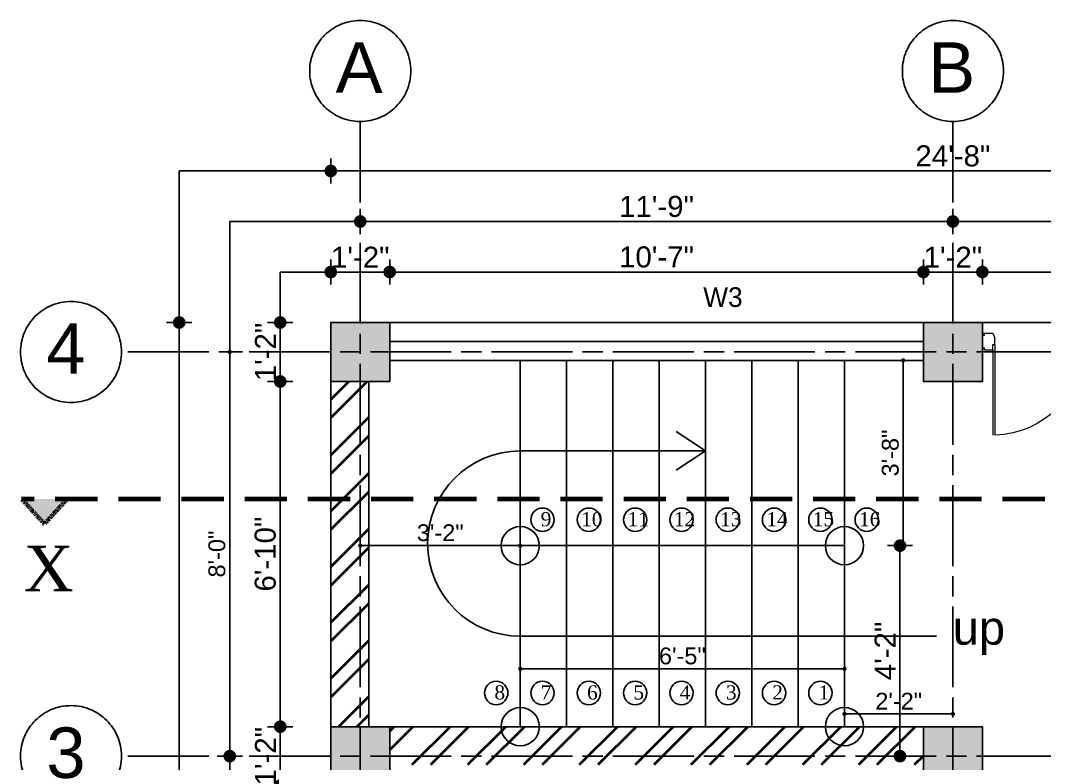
# Model space of a CAD drawing. Header units: inches. Extents: x 115570 to 265311, y 61168 to 314550.
# Drawn here: x 150193.1 to 150436.3, y 81397.9 to 81574.4 of the extents above; entities that cross this region are included whole.
import ezdxf

# ---------------------------------------------------------------- set-up
doc = ezdxf.new("R2010")
doc.units = ezdxf.units.IN
doc.header["$MEASUREMENT"] = 0
for name, pattern in [('ACAD_ISO08W100', [36, 24, -3, 6, -3]), ('CHAIN', [0.3543, 0.2362, -0.0295, 0.0591, -0.0295]), ('DASHED', [0.75, 0.5, -0.25])]:
    doc.linetypes.add(name, pattern=pattern)
doc.layers.get('0').update_dxf_attribs({"lineweight": 25})
for name, color, linetype, lineweight in [('0 wall', 7, 'Continuous', 40), ('hatch', 9, 'Continuous', 9), ('Section Line (ISO)', 7, 'CHAIN', 70)]:
    doc.layers.add(name, color=color, linetype=linetype, lineweight=lineweight)
doc.layers.add('0_center line', color=4, linetype='ACAD_ISO08W100', transparency=0.5)
doc.layers.add('doors and windows', color=240, linetype='Continuous')
doc.styles.add('arial.', font='arial.ttf')
doc.styles.add('bimal', font='comic.ttf')
doc.styles.get("Standard").update_dxf_attribs({"font": 'arial.ttf'})
doc.dimstyles.new('boundary wall dimension line', dxfattribs={"dimscale": 0, "dimtxt": 4, "dimasz": 1, "dimexe": 0.5, "dimexo": 3, "dimgap": 1, "dimtad": 1, "dimdec": 0, "dimrnd": 0.25, "dimzin": 3, "dimdsep": 46, "dimlunit": 4, "dimtxsty": 'arial.', "dimblk": 'DOT', "dimcen": 3, "dimdle": 6, "dimclrd": 4, "dimclre": 256, "dimclrt": 7, "dimazin": 0, "dimtfac": 1, "dimtdec": 0, "dimtix": 1, "dimtmove": 2, "dimatfit": 3, "dimfxl": 3, "dimfxlon": 1, "dimtolj": 1, "dimtzin": 0, "dimlwd": -1, "dimlwe": -1, "dimarcsym": 0})
doc.dimstyles.new('interior dimension', dxfattribs={"dimscale": 0, "dimtxt": 5, "dimasz": 3, "dimexe": 3, "dimexo": 3, "dimgap": 1, "dimtad": 1, "dimdec": 0, "dimrnd": 0.25, "dimzin": 3, "dimdsep": 46, "dimlunit": 4, "dimtxsty": 'arial.', "dimblk": 'DOT', "dimcen": 3, "dimdle": 6, "dimclrd": 4, "dimclre": 256, "dimclrt": 7, "dimazin": 0, "dimtfac": 1, "dimtdec": 0, "dimtix": 1, "dimtmove": 2, "dimatfit": 3, "dimfxl": 3, "dimfxlon": 1, "dimtolj": 1, "dimtzin": 0, "dimlwd": -1, "dimlwe": -1, "dimarcsym": 0})
pattern_1 = [(45, (43013.2385, 46726.909), (-6.6291261, 6.6291261), []), (45, (43017.658, 46726.909), (-6.6291261, 6.6291261), [])]

# ---------------------------------------------------------------- blocks, each defined once
blk = doc.blocks.new('main door (GF)')
at = {"layer": 'hatch', "color": 8, "transparency": 33554687, "extrusion": (0, 0, -1)}
for p, q in [((1199.59, 1872.15), (1199.59, 1892.4)), ((1200.09, 1870.9), (1200.09, 1892.39)), ((1242.09, 1870.9), (1242.09, 1892.39)), ((1242.59, 1872.15), (1242.59, 1892.4)), ((1197.09, 1868.15), (1197.09, 1872.15)), ((1197.09, 1871.65), (1197.59, 1871.65)), ((1197.59, 1872.15), (1199.59, 1872.15)), ((1197.59, 1872.15), (1197.59, 1871.65)), ((1199.59, 1872.15), (1199.59, 1870.9)), ((1199.59, 1870.9), (1200.09, 1870.9)), ((1200.09, 1870.9), (1200.09, 1869.4)), ((1242.09, 1870.9), (1242.09, 1869.4)), ((1242.59, 1870.9), (1242.09, 1870.9)), ((1244.59, 1872.15), (1242.59, 1872.15)), ((1242.59, 1872.15), (1242.59, 1870.9)), ((1244.59, 1872.15), (1244.59, 1871.65)), ((1245.09, 1871.65), (1244.59, 1871.65)), ((1245.09, 1872.15), (1245.09, 1868.15)), ((1245.09, 1868.15), (1245.09, 1872.15)), ((1197.09, 1868.65), (1197.59, 1868.65)), ((1197.09, 1868.15), (1199.59, 1868.15)), ((1197.59, 1868.65), (1197.59, 1868.15)), ((1199.59, 1868.15), (1200.09, 1869.4)), ((1242.59, 1868.15), (1242.09, 1869.4)), ((1245.09, 1868.15), (1242.59, 1868.15)), ((1244.59, 1868.65), (1244.59, 1868.15)), ((1245.09, 1868.65), (1244.59, 1868.65))]:
    blk.add_line(p, q, dxfattribs=at)
at = {"layer": 'hatch', "color": 8, "transparency": 33554687}
for centre, start, end in [((1199.59, 1870.9), 0.0003, 88.6671), ((1242.59, 1870.9), 91.3329, 179.9997)]:
    blk.add_arc(centre, 21.5, start, end, dxfattribs=at)
blk = doc.blocks.new('_Dot')
at = {"color": 0, "linetype": 'ByBlock', "lineweight": -2}
blk.add_line((-0.5, 0), (-1, 0), dxfattribs=at)
at = {"color": 0, "linetype": 'ByBlock', "const_width": 0.5}
blk.add_lwpolyline([(-0.25, 0, 1), (0.25, 0, 1)], format="xyb", close=True, dxfattribs=at)
blk = doc.blocks.new('*D330')
at = {"transparency": 16777216}
for p, q in [((150399, 81449.61), (150405, 81449.61)), ((150399, 81399.61), (150405, 81399.61))]:
    blk.add_line(p, q, dxfattribs=at)
at = {"color": 4, "transparency": 16777216}
blk.add_line((150402, 81402.61), (150402, 81446.61), dxfattribs=at)
at = {"layer": 'Defpoints', "color": 0, "transparency": 16777216}
for p in [(150388.81, 81449.61), (150402, 81449.61), (150388.81, 81399.61)]:
    blk.add_point(p, dxfattribs=at)
at = {"color": 4, "transparency": 16777216, "xscale": 3, "yscale": 3, "zscale": 3}
for p, rotation in [((150402, 81449.61), 90), ((150402, 81399.61), 270)]:
    blk.add_blockref('_Dot', p, dxfattribs=dict(at, rotation=rotation))
at = {"color": 7, "transparency": 16777216, "insert": (150398.49, 81424.61), "char_height": 5, "attachment_point": 5, "rotation": 90, "style": 'arial.'}
blk.add_mtext('\\A1;4\'-2"', dxfattribs=at)
blk = doc.blocks.new('*D363')
at = {"transparency": 16777216}
for p, q in [((150421.56, 81511.61), (150421.56, 81517.61)), ((150469.56, 81511.61), (150469.56, 81517.61))]:
    blk.add_line(p, q, dxfattribs=at)
at = {"color": 4, "transparency": 16777216}
blk.add_line((150466.56, 81514.61), (150424.56, 81514.61), dxfattribs=at)
at = {"layer": 'Defpoints', "color": 0, "transparency": 16777216}
for p in [(150421.56, 81514.61), (150421.56, 81502.61), (150469.56, 81502.61)]:
    blk.add_point(p, dxfattribs=at)
at = {"color": 4, "transparency": 16777216, "xscale": 3, "yscale": 3, "zscale": 3, "rotation": 180}
blk.add_blockref('_Dot', (150421.56, 81514.61), dxfattribs=at)
at = {"color": 4, "transparency": 16777216, "xscale": 3, "yscale": 3, "zscale": 3}
blk.add_blockref('_Dot', (150469.56, 81514.61), dxfattribs=at)
at = {"color": 7, "transparency": 16777216, "insert": (150445.56, 81518.16), "char_height": 5, "attachment_point": 5, "style": 'arial.'}
blk.add_mtext('\\A1;4\'-0"', dxfattribs=at)
blk = doc.blocks.new('*D364')
at = {"transparency": 16777216}
for p, q in [((150407.56, 81511.61), (150407.56, 81517.61)), ((150421.56, 81511.61), (150421.56, 81517.61))]:
    blk.add_line(p, q, dxfattribs=at)
at = {"color": 4, "transparency": 16777216}
for p, q in [((150404.56, 81514.61), (150401.56, 81514.61)), ((150421.56, 81514.61), (150407.56, 81514.61)), ((150424.56, 81514.61), (150427.56, 81514.61))]:
    blk.add_line(p, q, dxfattribs=at)
at = {"layer": 'Defpoints', "color": 0, "transparency": 16777216}
for p in [(150407.56, 81514.61), (150407.56, 81502.61), (150421.56, 81502.61)]:
    blk.add_point(p, dxfattribs=at)
at = {"color": 4, "transparency": 16777216, "xscale": 3, "yscale": 3, "zscale": 3}
blk.add_blockref('_Dot', (150407.56, 81514.61), dxfattribs=at)
at = {"color": 4, "transparency": 16777216, "xscale": 3, "yscale": 3, "zscale": 3, "rotation": 180}
blk.add_blockref('_Dot', (150421.56, 81514.61), dxfattribs=at)
at = {"color": 7, "transparency": 16777216, "insert": (150414.56, 81518.12), "char_height": 5, "attachment_point": 5, "style": 'arial.'}
blk.add_mtext('\\A1;1\'-2"', dxfattribs=at)
blk = doc.blocks.new('*D365')
at = {"transparency": 16777216}
for p, q in [((150280.81, 81511.61), (150280.81, 81517.61)), ((150407.56, 81511.61), (150407.56, 81517.61))]:
    blk.add_line(p, q, dxfattribs=at)
at = {"color": 4, "transparency": 16777216}
blk.add_line((150404.56, 81514.61), (150283.81, 81514.61), dxfattribs=at)
at = {"layer": 'Defpoints', "color": 0, "transparency": 16777216}
for p in [(150280.81, 81514.61), (150280.81, 81502.61), (150407.56, 81502.61)]:
    blk.add_point(p, dxfattribs=at)
at = {"color": 4, "transparency": 16777216, "xscale": 3, "yscale": 3, "zscale": 3, "rotation": 180}
blk.add_blockref('_Dot', (150280.81, 81514.61), dxfattribs=at)
at = {"color": 4, "transparency": 16777216, "xscale": 3, "yscale": 3, "zscale": 3}
blk.add_blockref('_Dot', (150407.56, 81514.61), dxfattribs=at)
at = {"color": 7, "transparency": 16777216, "insert": (150344.18, 81518.16), "char_height": 5, "attachment_point": 5, "style": 'arial.'}
blk.add_mtext('\\A1;10\'-7"', dxfattribs=at)
blk = doc.blocks.new('*D366')
at = {"transparency": 16777216}
for p, q in [((150266.81, 81511.61), (150266.81, 81517.61)), ((150280.81, 81511.61), (150280.81, 81517.61))]:
    blk.add_line(p, q, dxfattribs=at)
at = {"color": 4, "transparency": 16777216}
for p, q in [((150263.81, 81514.61), (150260.81, 81514.61)), ((150280.81, 81514.61), (150266.81, 81514.61)), ((150283.81, 81514.61), (150286.81, 81514.61))]:
    blk.add_line(p, q, dxfattribs=at)
at = {"layer": 'Defpoints', "color": 0, "transparency": 16777216}
for p in [(150266.81, 81514.61), (150266.81, 81502.61), (150280.81, 81502.61)]:
    blk.add_point(p, dxfattribs=at)
at = {"color": 4, "transparency": 16777216, "xscale": 3, "yscale": 3, "zscale": 3}
blk.add_blockref('_Dot', (150266.81, 81514.61), dxfattribs=at)
at = {"color": 4, "transparency": 16777216, "xscale": 3, "yscale": 3, "zscale": 3, "rotation": 180}
blk.add_blockref('_Dot', (150280.81, 81514.61), dxfattribs=at)
at = {"color": 7, "transparency": 16777216, "insert": (150273.81, 81518.12), "char_height": 5, "attachment_point": 5, "style": 'arial.'}
blk.add_mtext('\\A1;1\'-2"', dxfattribs=at)
blk = doc.blocks.new('*D367')
at = {"transparency": 16777216}
for p, q in [((150414.56, 81523.61), (150414.56, 81529.61)), ((150555.31, 81523.61), (150555.31, 81529.61))]:
    blk.add_line(p, q, dxfattribs=at)
at = {"color": 4, "transparency": 16777216}
blk.add_line((150552.31, 81526.61), (150417.56, 81526.61), dxfattribs=at)
at = {"layer": 'Defpoints', "color": 0, "transparency": 16777216}
for p in [(150414.56, 81526.61), (150414.56, 81502.61), (150555.31, 81502.61)]:
    blk.add_point(p, dxfattribs=at)
at = {"color": 4, "transparency": 16777216, "xscale": 3, "yscale": 3, "zscale": 3, "rotation": 180}
blk.add_blockref('_Dot', (150414.56, 81526.61), dxfattribs=at)
at = {"color": 4, "transparency": 16777216, "xscale": 3, "yscale": 3, "zscale": 3}
blk.add_blockref('_Dot', (150555.31, 81526.61), dxfattribs=at)
at = {"color": 7, "transparency": 16777216, "insert": (150484.93, 81530.16), "char_height": 5, "attachment_point": 5, "style": 'arial.'}
blk.add_mtext('\\A1;11\'-9"', dxfattribs=at)
blk = doc.blocks.new('*D368')
at = {"transparency": 16777216}
for p, q in [((150273.81, 81523.61), (150273.81, 81529.61)), ((150414.56, 81523.61), (150414.56, 81529.61))]:
    blk.add_line(p, q, dxfattribs=at)
at = {"color": 4, "transparency": 16777216}
blk.add_line((150411.56, 81526.61), (150276.81, 81526.61), dxfattribs=at)
at = {"layer": 'Defpoints', "color": 0, "transparency": 16777216}
for p in [(150273.81, 81526.61), (150273.81, 81502.61), (150414.56, 81502.61)]:
    blk.add_point(p, dxfattribs=at)
at = {"color": 4, "transparency": 16777216, "xscale": 3, "yscale": 3, "zscale": 3, "rotation": 180}
blk.add_blockref('_Dot', (150273.81, 81526.61), dxfattribs=at)
at = {"color": 4, "transparency": 16777216, "xscale": 3, "yscale": 3, "zscale": 3}
blk.add_blockref('_Dot', (150414.56, 81526.61), dxfattribs=at)
at = {"color": 7, "transparency": 16777216, "insert": (150344.18, 81530.16), "char_height": 5, "attachment_point": 5, "style": 'arial.'}
blk.add_mtext('\\A1;11\'-9"', dxfattribs=at)
blk = doc.blocks.new('*D369')
at = {"transparency": 16777216}
for p, q in [((150266.81, 81535.61), (150266.81, 81541.61)), ((150562.31, 81535.61), (150562.31, 81541.61))]:
    blk.add_line(p, q, dxfattribs=at)
at = {"color": 4, "transparency": 16777216}
blk.add_line((150559.31, 81538.61), (150269.81, 81538.61), dxfattribs=at)
at = {"layer": 'Defpoints', "color": 0, "transparency": 16777216}
for p in [(150266.81, 81538.61), (150266.81, 81502.61), (150562.31, 81502.61)]:
    blk.add_point(p, dxfattribs=at)
at = {"color": 4, "transparency": 16777216, "xscale": 3, "yscale": 3, "zscale": 3, "rotation": 180}
blk.add_blockref('_Dot', (150266.81, 81538.61), dxfattribs=at)
at = {"color": 4, "transparency": 16777216, "xscale": 3, "yscale": 3, "zscale": 3}
blk.add_blockref('_Dot', (150562.31, 81538.61), dxfattribs=at)
at = {"color": 7, "transparency": 16777216, "insert": (150414.56, 81542.16), "char_height": 5, "attachment_point": 5, "style": 'arial.'}
blk.add_mtext('\\A1;24\'-8"', dxfattribs=at)
blk = doc.blocks.new('*D370')
at = {"color": 4, "transparency": 16777216}
for p, q in [((150254.81, 81505.61), (150254.81, 81508.61)), ((150254.81, 81502.61), (150254.81, 81488.61)), ((150254.81, 81485.61), (150254.81, 81482.61))]:
    blk.add_line(p, q, dxfattribs=at)
at = {"transparency": 16777216}
for p, q in [((150257.81, 81502.61), (150251.81, 81502.61)), ((150257.81, 81488.61), (150251.81, 81488.61))]:
    blk.add_line(p, q, dxfattribs=at)
at = {"layer": 'Defpoints', "color": 0, "transparency": 16777216}
for p in [(150266.81, 81502.61), (150254.81, 81488.61), (150266.81, 81488.61)]:
    blk.add_point(p, dxfattribs=at)
at = {"color": 4, "transparency": 16777216, "xscale": 3, "yscale": 3, "zscale": 3}
for p, rotation in [((150254.81, 81502.61), 270), ((150254.81, 81488.61), 90)]:
    blk.add_blockref('_Dot', p, dxfattribs=dict(at, rotation=rotation))
at = {"color": 7, "transparency": 16777216, "insert": (150251.3, 81495.61), "char_height": 5, "attachment_point": 5, "rotation": 90, "style": 'arial.'}
blk.add_mtext('\\A1;1\'-2"', dxfattribs=at)
blk = doc.blocks.new('*D371')
at = {"transparency": 16777216}
for p, q in [((150257.81, 81488.61), (150251.81, 81488.61)), ((150257.81, 81406.61), (150251.81, 81406.61))]:
    blk.add_line(p, q, dxfattribs=at)
at = {"color": 4, "transparency": 16777216}
blk.add_line((150254.81, 81485.61), (150254.81, 81409.61), dxfattribs=at)
at = {"layer": 'Defpoints', "color": 0, "transparency": 16777216}
for p in [(150266.81, 81488.61), (150254.81, 81406.61), (150266.81, 81406.61)]:
    blk.add_point(p, dxfattribs=at)
at = {"color": 4, "transparency": 16777216, "xscale": 3, "yscale": 3, "zscale": 3}
for p, rotation in [((150254.81, 81488.61), 90), ((150254.81, 81406.61), 270)]:
    blk.add_blockref('_Dot', p, dxfattribs=dict(at, rotation=rotation))
at = {"color": 7, "transparency": 16777216, "insert": (150251.26, 81447.61), "char_height": 5, "attachment_point": 5, "rotation": 90, "style": 'arial.'}
blk.add_mtext('\\A1;6\'-10"', dxfattribs=at)
blk = doc.blocks.new('*D372')
at = {"color": 4, "transparency": 16777216}
for p, q in [((150254.81, 81409.61), (150254.81, 81412.61)), ((150254.81, 81406.61), (150254.81, 81392.61)), ((150254.81, 81389.61), (150254.81, 81386.61))]:
    blk.add_line(p, q, dxfattribs=at)
at = {"transparency": 16777216}
for p, q in [((150257.81, 81406.61), (150251.81, 81406.61)), ((150257.81, 81392.61), (150251.81, 81392.61))]:
    blk.add_line(p, q, dxfattribs=at)
at = {"layer": 'Defpoints', "color": 0, "transparency": 16777216}
for p in [(150266.81, 81406.61), (150254.81, 81392.61), (150266.81, 81392.61)]:
    blk.add_point(p, dxfattribs=at)
at = {"color": 4, "transparency": 16777216, "xscale": 3, "yscale": 3, "zscale": 3}
for p, rotation in [((150254.81, 81406.61), 270), ((150254.81, 81392.61), 90)]:
    blk.add_blockref('_Dot', p, dxfattribs=dict(at, rotation=rotation))
at = {"color": 7, "transparency": 16777216, "insert": (150251.3, 81399.61), "char_height": 5, "attachment_point": 5, "rotation": 90, "style": 'arial.'}
blk.add_mtext('\\A1;1\'-2"', dxfattribs=at)
blk = doc.blocks.new('*D378')
at = {"transparency": 16777216}
for p, q in [((150245.81, 81399.61), (150239.81, 81399.61)), ((150245.81, 81303.61), (150239.81, 81303.61))]:
    blk.add_line(p, q, dxfattribs=at)
at = {"color": 4, "transparency": 16777216}
blk.add_line((150242.81, 81306.61), (150242.81, 81396.61), dxfattribs=at)
at = {"layer": 'Defpoints', "color": 0, "transparency": 16777216}
for p in [(150242.81, 81399.61), (150266.81, 81399.61), (150266.81, 81303.61)]:
    blk.add_point(p, dxfattribs=at)
at = {"color": 4, "transparency": 16777216, "xscale": 3, "yscale": 3, "zscale": 3}
for p, rotation in [((150242.81, 81399.61), 90), ((150242.81, 81303.61), 270)]:
    blk.add_blockref('_Dot', p, dxfattribs=dict(at, rotation=rotation))
at = {"color": 7, "transparency": 16777216, "insert": (150239.26, 81351.61), "char_height": 5, "attachment_point": 5, "rotation": 90, "style": 'arial.'}
blk.add_mtext('\\A1;8\'-0"', dxfattribs=at)
blk = doc.blocks.new('*D379')
at = {"transparency": 16777216}
for p, q in [((150233.81, 81502.61), (150227.81, 81502.61)), ((150233.81, 81173.28), (150227.81, 81173.28))]:
    blk.add_line(p, q, dxfattribs=at)
at = {"color": 4, "transparency": 16777216}
blk.add_line((150230.81, 81499.61), (150230.81, 81176.28), dxfattribs=at)
at = {"layer": 'Defpoints', "color": 0, "transparency": 16777216}
for p in [(150266.81, 81502.61), (150230.81, 81173.28), (150266.81, 81173.28)]:
    blk.add_point(p, dxfattribs=at)
at = {"color": 4, "transparency": 16777216, "xscale": 3, "yscale": 3, "zscale": 3}
for p, rotation in [((150230.81, 81502.61), 90), ((150230.81, 81173.28), 270)]:
    blk.add_blockref('_Dot', p, dxfattribs=dict(at, rotation=rotation))
at = {"color": 7, "transparency": 16777216, "insert": (150227.26, 81337.94), "char_height": 5, "attachment_point": 5, "rotation": 90, "style": 'arial.'}
blk.add_mtext('\\A1;27\'-5"', dxfattribs=at)
blk = doc.blocks.new('*D380')
at = {"transparency": 16777216}
for p, q in [((150273.81, 81449.61), (150273.81, 81450.11)), ((150311.81, 81449.61), (150311.81, 81450.11))]:
    blk.add_line(p, q, dxfattribs=at)
at = {"color": 4, "transparency": 16777216}
blk.add_line((150310.81, 81449.61), (150274.81, 81449.61), dxfattribs=at)
at = {"layer": 'Defpoints', "color": 0, "transparency": 16777216}
for p in [(150273.81, 81449.61), (150273.81, 81449.61), (150311.81, 81449.61)]:
    blk.add_point(p, dxfattribs=at)
at = {"color": 4, "transparency": 16777216, "rotation": 180}
blk.add_blockref('_Dot', (150273.81, 81449.61), dxfattribs=at)
at = {"color": 4, "transparency": 16777216}
blk.add_blockref('_Dot', (150311.81, 81449.61), dxfattribs=at)
at = {"color": 7, "transparency": 16777216, "insert": (150292.81, 81452.66), "char_height": 4, "attachment_point": 5, "style": 'arial.'}
blk.add_mtext('\\A1;3\'-2"', dxfattribs=at)
blk = doc.blocks.new('*D381')
at = {"transparency": 16777216}
for p, q in [((150245.81, 81495.61), (150242.31, 81495.61)), ((150245.81, 81399.61), (150242.31, 81399.61))]:
    blk.add_line(p, q, dxfattribs=at)
at = {"color": 4, "transparency": 16777216}
blk.add_line((150242.81, 81400.61), (150242.81, 81494.61), dxfattribs=at)
at = {"layer": 'Defpoints', "color": 0, "transparency": 16777216}
for p in [(150242.81, 81495.61), (150266.81, 81495.61), (150266.81, 81399.61)]:
    blk.add_point(p, dxfattribs=at)
at = {"color": 4, "transparency": 16777216}
for p, rotation in [((150242.81, 81495.61), 90), ((150242.81, 81399.61), 270)]:
    blk.add_blockref('_Dot', p, dxfattribs=dict(at, rotation=rotation))
at = {"color": 7, "transparency": 16777216, "insert": (150239.77, 81447.61), "char_height": 4, "attachment_point": 5, "rotation": 90, "style": 'arial.'}
blk.add_mtext('\\A1;8\'-0"', dxfattribs=at)
blk = doc.blocks.new('*D382')
at = {"transparency": 16777216}
for p, q in [((150388.81, 81409.61), (150388.81, 81410.16)), ((150414.56, 81409.61), (150414.56, 81410.16))]:
    blk.add_line(p, q, dxfattribs=at)
at = {"color": 4, "transparency": 16777216}
blk.add_line((150389.81, 81409.66), (150413.56, 81409.66), dxfattribs=at)
at = {"layer": 'Defpoints', "color": 0, "transparency": 16777216}
for p in [(150414.56, 81409.66), (150388.81, 81406.61), (150414.56, 81406.61)]:
    blk.add_point(p, dxfattribs=at)
at = {"color": 4, "transparency": 16777216, "rotation": 180}
blk.add_blockref('_Dot', (150388.81, 81409.66), dxfattribs=at)
at = {"color": 4, "transparency": 16777216}
blk.add_blockref('_Dot', (150414.56, 81409.66), dxfattribs=at)
at = {"color": 7, "transparency": 16777216, "insert": (150401.69, 81412.67), "char_height": 4, "attachment_point": 5, "style": 'arial.'}
blk.add_mtext('\\A1;2\'-2"', dxfattribs=at)
blk = doc.blocks.new('*D383')
at = {"transparency": 16777216}
for p, q in [((150311.81, 81417.35), (150311.81, 81420.85)), ((150388.81, 81420.35), (150388.81, 81420.85))]:
    blk.add_line(p, q, dxfattribs=at)
at = {"color": 4, "transparency": 16777216}
blk.add_line((150312.81, 81420.35), (150387.81, 81420.35), dxfattribs=at)
at = {"layer": 'Defpoints', "color": 0, "transparency": 16777216}
for p in [(150388.81, 81420.35), (150388.81, 81420.35), (150311.81, 81406.61)]:
    blk.add_point(p, dxfattribs=at)
at = {"color": 4, "transparency": 16777216, "rotation": 180}
blk.add_blockref('_Dot', (150311.81, 81420.35), dxfattribs=at)
at = {"color": 4, "transparency": 16777216}
blk.add_blockref('_Dot', (150388.81, 81420.35), dxfattribs=at)
at = {"color": 7, "transparency": 16777216, "insert": (150350.31, 81423.4), "char_height": 4, "attachment_point": 5, "style": 'arial.'}
blk.add_mtext('\\A1;6\'-5"', dxfattribs=at)
blk = doc.blocks.new('*D440')
at = {"transparency": 16777216}
for p, q in [((150399.75, 81493.61), (150403.25, 81493.61)), ((150399.75, 81449.61), (150403.25, 81449.61))]:
    blk.add_line(p, q, dxfattribs=at)
at = {"color": 4, "transparency": 16777216}
blk.add_line((150402.75, 81450.61), (150402.75, 81492.61), dxfattribs=at)
at = {"layer": 'Defpoints', "color": 0, "transparency": 16777216}
for p in [(150388.81, 81493.61), (150402.75, 81493.61), (150388.81, 81449.61)]:
    blk.add_point(p, dxfattribs=at)
at = {"color": 4, "transparency": 16777216}
for p, rotation in [((150402.75, 81493.61), 90), ((150402.75, 81449.61), 270)]:
    blk.add_blockref('_Dot', p, dxfattribs=dict(at, rotation=rotation))
at = {"color": 7, "transparency": 16777216, "insert": (150399.71, 81471.61), "char_height": 4, "attachment_point": 5, "rotation": 90, "style": 'arial.'}
blk.add_mtext('\\A1;3\'-8"', dxfattribs=at)

msp = doc.modelspace()

# ---------------------------------------------------------------- hatches: boundary and pattern name
h = msp.add_hatch(color=256)
h.dxf.hatch_style = 1
h.paths.add_polyline_path([(150266.81, 81488.61), (150280.81, 81488.61), (150280.81, 81502.61), (150266.81, 81502.61)])
h = msp.add_hatch(color=256)
h.dxf.hatch_style = 1
h.paths.add_polyline_path([(150407.56, 81488.61), (150421.56, 81488.61), (150421.56, 81502.61), (150407.56, 81502.61)])
at = {"ltscale": 10, "transparency": 33554564}
h = msp.add_hatch(color=0, dxfattribs=at)
h.dxf.hatch_style = 1
h.paths.add_polyline_path([(150198.79, 81454.77), (150204.2, 81460.69), (150193.39, 81460.69)])
h = msp.add_hatch(color=256)
h.dxf.hatch_style = 1
h.paths.add_polyline_path([(150266.81, 81392.61), (150280.81, 81392.61), (150280.81, 81406.61), (150266.81, 81406.61)])
h = msp.add_hatch(color=256)
h.dxf.hatch_style = 1
h.paths.add_polyline_path([(150407.56, 81392.61), (150421.56, 81392.61), (150421.56, 81406.61), (150407.56, 81406.61)])
at = {"layer": '0 wall', "transparency": 33554585}
h = msp.add_hatch(dxfattribs=at)
h.set_pattern_fill('ANSI32', color=256, scale=25)
h.set_pattern_definition(pattern_1)
h.paths.add_polyline_path([(150275.81, 81296.61), (150266.81, 81296.61), (150266.81, 81187.28), (150275.81, 81187.28)])
h.paths.add_polyline_path([(150275.81, 81392.61), (150266.81, 81392.61), (150266.81, 81310.61), (150275.81, 81310.61)])
h.paths.add_polyline_path([(150474.83, 81266.48), (150506.23, 81266.48), (150506.23, 81276.79), (150474.83, 81276.79)], flags=9)
h.paths.add_polyline_path([(150339.49, 81314.05), (150419.25, 81314.05), (150419.25, 81332.77), (150339.49, 81332.77)], flags=9)
h.paths.add_polyline_path([(150354.5, 81287.21), (150365.99, 81287.21), (150365.99, 81298.56), (150354.5, 81298.56)], flags=9)
h.paths.add_polyline_path([(150420.64, 81349.85), (150431.12, 81349.85), (150431.12, 81361.2), (150420.64, 81361.2)], flags=9)
h.paths.add_polyline_path([(150286.97, 81287.9), (150296.41, 81287.9), (150296.41, 81299.24), (150286.97, 81299.24)], flags=9)
h.paths.add_polyline_path([(150408.66, 81372.51), (150419.61, 81372.51), (150419.61, 81383.86), (150408.66, 81383.86)], flags=9)
h.paths.add_polyline_path([(150408.45, 81273.44), (150419.4, 81273.44), (150419.4, 81284.78), (150408.45, 81284.78)], flags=9)
h.paths.add_polyline_path([(150321.69, 81301.05), (150332.63, 81301.05), (150332.63, 81312.4), (150321.69, 81312.4)], flags=9)
h.paths.add_polyline_path([(150452.75, 81493.99), (150465.46, 81493.99), (150465.46, 81505.34), (150452.75, 81505.34)], flags=9)
h.paths.add_polyline_path([(150411.81, 81421.72), (150428.24, 81421.72), (150428.24, 81438.21), (150411.81, 81438.21)], flags=9)
h = msp.add_hatch(dxfattribs=at)
h.set_pattern_fill('ANSI32', color=256, scale=25)
h.set_pattern_definition(pattern_1)
h.paths.add_polyline_path([(150275.81, 81488.61), (150266.81, 81488.61), (150266.81, 81406.61), (150275.81, 81406.61)])
h.paths.add_polyline_path([(150407.56, 81406.61), (150280.81, 81406.61), (150280.81, 81397.61), (150407.56, 81397.61)])

# ---------------------------------------------------------------- linework, layer by layer
for p, q in [((150280.81, 81502.61), (150407.56, 81502.61)), ((150280.81, 81493.61), (150407.56, 81493.61)), ((150311.81, 81493.61), (150311.81, 81406.61)), ((150322.81, 81493.61), (150322.81, 81406.61)), ((150333.81, 81493.61), (150333.81, 81406.61)), ((150344.81, 81493.61), (150344.81, 81406.61)), ((150355.81, 81493.61), (150355.81, 81406.61)), ((150366.81, 81493.61), (150366.81, 81406.61)), ((150377.81, 81493.61), (150377.81, 81406.61)), ((150388.81, 81493.61), (150388.81, 81406.61)), ((150266.81, 81488.61), (150266.81, 81406.61)), ((150275.81, 81488.61), (150275.81, 81406.61)), ((150355.81, 81472.12), (150348.81, 81476.71)), ((150311.81, 81472.12), (150355.81, 81472.12)), ((150355.81, 81472.12), (150348.81, 81467.54)), ((150311.81, 81449.61), (150388.81, 81449.61)), ((150311.81, 81428.1), (150410.69, 81428.1)), ((150280.81, 81406.61), (150407.56, 81406.61))]:
    msp.add_line(p, q)
at = {"transparency": 33554508}
for points in [[(150230.81, 81538.61), (150598.31, 81538.61), (150598.31, 81137.27), (150230.81, 81137.27)], [(150242.81, 81526.61), (150586.31, 81526.61), (150586.31, 81149.27), (150242.81, 81149.27)], [(150254.81, 81514.61), (150574.31, 81514.61), (150574.31, 81161.27), (150254.81, 81161.27)]]:
    msp.add_lwpolyline(points, close=True, dxfattribs=at)
for points in [[(150266.81, 81502.61), (150280.81, 81502.61), (150280.81, 81488.61), (150266.81, 81488.61)], [(150266.81, 81173.28), (150562.31, 81173.28), (150562.31, 81502.61), (150266.81, 81502.61)], [(150407.56, 81502.61), (150421.56, 81502.61), (150421.56, 81488.61), (150407.56, 81488.61)], [(150266.81, 81406.61), (150280.81, 81406.61), (150280.81, 81392.61), (150266.81, 81392.61)], [(150407.56, 81406.61), (150421.56, 81406.61), (150421.56, 81392.61), (150407.56, 81392.61)]]:
    msp.add_lwpolyline(points, close=True)
for centre in [(150317.1, 81455.77), (150328.1, 81455.77), (150339.1, 81455.77), (150350.1, 81455.77), (150361.1, 81455.77), (150372.1, 81455.77), (150383.1, 81455.77), (150394.1, 81455.77), (150306.1, 81414.62), (150317.1, 81414.62), (150328.1, 81414.62), (150339.1, 81414.62), (150350.1, 81414.62), (150361.1, 81414.62), (150372.1, 81414.62), (150383.1, 81414.62)]:
    msp.add_circle(centre, 2.78)
at = {"color": 3}
for centre in [(150311.81, 81449.61), (150311.81, 81406.61)]:
    msp.add_circle(centre, 4.54, dxfattribs=at)
at = {"color": 2}
for centre in [(150388.81, 81449.61), (150388.81, 81406.61)]:
    msp.add_circle(centre, 4.54, dxfattribs=at)
msp.add_arc((150311.81, 81450.11), 22.01, 90, 270)
at = {"layer": '0_center line', "ltscale": 0.8, "transparency": 33554559}
for p, q in [((150273.81, 81550.36), (150273.81, 81125.46)), ((150414.56, 81550.36), (150414.56, 81125.46)), ((150612.21, 81495.61), (150217.11, 81495.61)), ((150612.21, 81399.61), (150217.11, 81399.61))]:
    msp.add_line(p, q, dxfattribs=at)
at = {"layer": '0_center line', "ltscale": 100, "transparency": 33554687}
for centre in [(150273.81, 81562.36), (150414.56, 81562.36), (150205.11, 81495.61), (150205.11, 81399.61)]:
    msp.add_circle(centre, 12, dxfattribs=at)
at = {"layer": 'doors and windows', "transparency": 33554687}
msp.add_line((150407.56, 81498.11), (150280.81, 81498.11), dxfattribs=at)
at = {"layer": 'Section Line (ISO)', "linetype": 'DASHED', "ltscale": 20, "transparency": 33554687}
msp.add_line((150631.38, 81460.69), (150193.39, 81460.69), dxfattribs=at)
at = {"layer": 'Section Line (ISO)', "linetype": 'DASHED', "ltscale": 0.3, "transparency": 33554687}
for p in [(150193.39, 81460.69), (150204.2, 81460.69)]:
    msp.add_line(p, (150198.79, 81454.77), dxfattribs=at)

# ---------------------------------------------------------------- block references
at = {"layer": '0 wall', "xscale": -1, "rotation": 180}
msp.add_blockref('main door (GF)', (149224.47, 83368.26), dxfattribs=at)

# ---------------------------------------------------------------- texts
at = {"ltscale": 100, "transparency": 33554687}
for s, width, gutter_width, heights, insert, char_height, attachment_point in [('{\\fTimes New Roman|b0|i0|c0|p18;9}', 41.3853, 148.67, [31.46], (150316.67, 81457.58), 3.36, 1), ('{\\fTimes New Roman|b0|i0|c0|p18;10}', 41.3853, 148.67, [31.46], (150326.27, 81457.58), 3.36, 1), ('{\\fTimes New Roman|b0|i0|c0|p18;11}', 41.3853, 148.67, [31.46], (150337.27, 81457.58), 3.36, 1), ('{\\fTimes New Roman|b0|i0|c0|p18;12}', 41.3853, 148.67, [31.46], (150348.27, 81457.58), 3.36, 1), ('{\\fTimes New Roman|b0|i0|c0|p18;13}', 41.3853, 148.67, [31.46], (150359.27, 81457.58), 3.36, 1), ('{\\fTimes New Roman|b0|i0|c0|p18;14}', 41.3853, 148.67, [31.46], (150370.27, 81457.58), 3.36, 1), ('{\\fTimes New Roman|b0|i0|c0|p18;15}', 41.3853, 148.67, [31.46], (150381.27, 81457.58), 3.36, 1), ('{\\fTimes New Roman|b0|i0|c0|p18;16}', 41.3853, 148.67, [31.46], (150392.27, 81457.58), 3.36, 1), ('{\\fTimes New Roman|b0|i0|c0|p18;X}', 98.4822, 36, [0], (150205.69, 81438.8), 10.8, 9), ('{\\fTimes New Roman|b0|i0|c0|p18;8}', 41.3853, 148.67, [31.46], (150305.67, 81416.43), 3.36, 1), ('{\\fTimes New Roman|b0|i0|c0|p18;7}', 41.3853, 148.67, [31.46], (150316.67, 81416.43), 3.36, 1), ('{\\fTimes New Roman|b0|i0|c0|p18;6}', 41.3853, 148.67, [31.46], (150327.67, 81416.43), 3.36, 1), ('{\\fTimes New Roman|b0|i0|c0|p18;5}', 41.3853, 148.67, [31.46], (150338.67, 81416.43), 3.36, 1), ('{\\fTimes New Roman|b0|i0|c0|p18;4}', 41.3853, 148.67, [31.46], (150349.67, 81416.43), 3.36, 1), ('{\\fTimes New Roman|b0|i0|c0|p18;3}', 41.3853, 148.67, [31.46], (150360.67, 81416.43), 3.36, 1), ('{\\fTimes New Roman|b0|i0|c0|p18;2}', 41.3853, 148.67, [31.46], (150371.67, 81416.43), 3.36, 1), ('{\\fTimes New Roman|b0|i0|c0|p18;1}', 41.3853, 148.67, [31.46], (150382.67, 81416.43), 3.36, 1)]:
    msp.add_mtext_dynamic_manual_height_columns(s, width=width, gutter_width=gutter_width, heights=heights, dxfattribs=dict(at, insert=insert, char_height=char_height, attachment_point=attachment_point))
at = {"insert": (150414.52, 81434.09), "char_height": 8, "attachment_point": 1}
msp.add_mtext_dynamic_manual_height_columns('up', width=0.2884, gutter_width=62.31, heights=[0], dxfattribs=at)
at = {"layer": '0_center line', "ltscale": 100, "transparency": 33554687}
for s, p in [('A', (150267.94, 81557.18)), ('B', (150408.69, 81557.18)), ('4', (150199.24, 81490.44)), ('3', (150199.24, 81394.44))]:
    msp.add_text(s, height=12, rotation=359.9287, dxfattribs=at).set_placement(p)
at = {"layer": 'doors and windows', "ltscale": 201, "transparency": 33554687, "insert": (150364.63, 81510.98), "char_height": 4.667, "width": 27.9727, "attachment_point": 3, "style": 'bimal'}
msp.add_mtext('W3', dxfattribs=at)

# ---------------------------------------------------------------- dimensions: what is measured, and where the dimension line sits
for base, p1, p2, dimstyle, picture, middle in [((150266.8106, 81538.6077), (150562.3061, 81502.6128), (150266.8106, 81502.6128), 'interior dimension', '*D369', (150414.5583, 81542.1605)), ((150273.81, 81526.61), (150414.56, 81502.61), (150273.81, 81502.61), 'interior dimension', '*D368', (150344.18, 81530.16)), ((150414.56, 81526.61), (150555.31, 81502.61), (150414.56, 81502.61), 'interior dimension', '*D367', (150484.93, 81530.16)), ((150266.81, 81514.61), (150280.81, 81502.61), (150266.81, 81502.61), 'interior dimension', '*D366', (150273.81, 81518.12)), ((150280.81, 81514.61), (150407.56, 81502.61), (150280.81, 81502.61), 'interior dimension', '*D365', (150344.18, 81518.16)), ((150407.56, 81514.61), (150421.56, 81502.61), (150407.56, 81502.61), 'interior dimension', '*D364', (150414.56, 81518.12)), ((150421.56, 81514.61), (150469.56, 81502.61), (150421.56, 81502.61), 'interior dimension', '*D363', (150445.56, 81518.16)), ((150273.81, 81449.61), (150311.81, 81449.61), (150273.81, 81449.61), 'boundary wall dimension line', '*D380', (150292.81, 81452.66)), ((150388.81, 81420.35), (150311.81, 81406.61), (150388.81, 81420.35), 'boundary wall dimension line', '*D383', (150350.31, 81423.4)), ((150414.56, 81409.66), (150388.81, 81406.61), (150414.56, 81406.61), 'boundary wall dimension line', '*D382', (150401.69, 81412.67))]:
    dim = msp.add_linear_dim(base=base, p1=p1, p2=p2, dimstyle=dimstyle, override={"dimscale": 1})
    dim.commit()
    dim.dimension.update_dxf_attribs({"geometry": picture, "text_midpoint": middle})
for base, p1, p2, dimstyle, picture, middle in [((150254.81, 81488.61), (150266.81, 81502.61), (150266.81, 81488.61), 'interior dimension', '*D370', (150251.3, 81495.61)), ((150230.81, 81173.28), (150266.81, 81502.61), (150266.81, 81173.28), 'interior dimension', '*D379', (150227.26, 81337.94)), ((150242.81, 81495.61), (150266.81, 81399.61), (150266.81, 81495.61), 'boundary wall dimension line', '*D381', (150239.77, 81447.61)), ((150402.75, 81493.61), (150388.81, 81449.61), (150388.81, 81493.61), 'boundary wall dimension line', '*D440', (150399.71, 81471.61)), ((150254.81, 81406.61), (150266.81, 81488.61), (150266.81, 81406.61), 'interior dimension', '*D371', (150251.26, 81447.61)), ((150402, 81449.61), (150388.81, 81399.61), (150388.81, 81449.61), 'interior dimension', '*D330', (150398.49, 81424.61)), ((150254.81, 81392.61), (150266.81, 81406.61), (150266.81, 81392.61), 'interior dimension', '*D372', (150251.3, 81399.61)), ((150242.81, 81399.61), (150266.81, 81303.61), (150266.81, 81399.61), 'interior dimension', '*D378', (150239.26, 81351.61))]:
    dim = msp.add_linear_dim(base=base, p1=p1, p2=p2, angle=90, dimstyle=dimstyle, override={"dimscale": 1})
    dim.commit()
    dim.dimension.update_dxf_attribs({"geometry": picture, "text_midpoint": middle})

doc.saveas('drawing.dxf')
